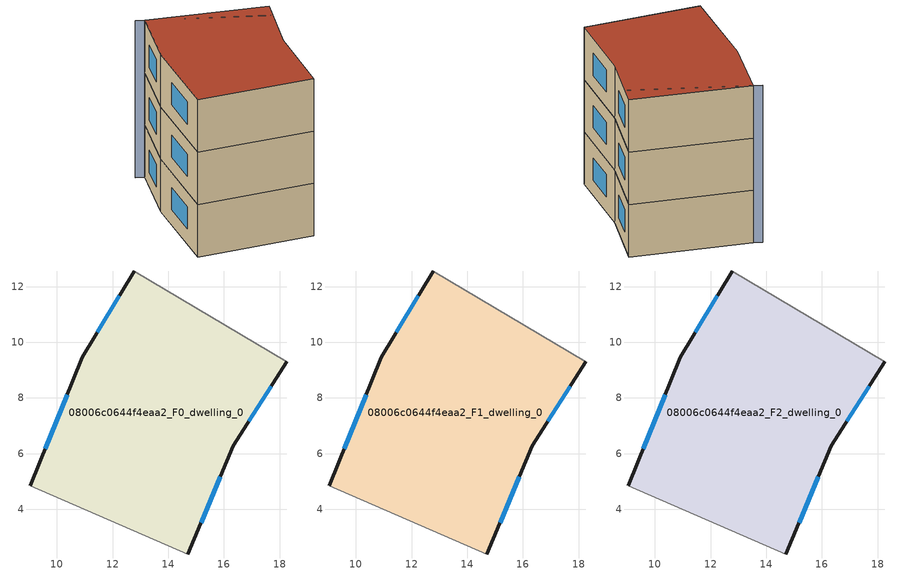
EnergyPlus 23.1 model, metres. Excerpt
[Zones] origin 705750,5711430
08006c0644f4eaa2_F0_dwelling_0
 floor ground (EU_floor_Construction): 18.26,9.3 16.34,6.29 14.71,2.39 9.04,4.84 10.9,9.46 12.77,12.56 z0
 wall outside (EU_wall_Construction): 14.71,2.39 16.34,6.29 18.26,9.3 / 12.77,12.56 10.9,9.46 9.04,4.84 z0:3
 wall adiabatic (EU_wall_Construction): 9.04,4.84 14.71,2.39 / 18.26,9.3 12.77,12.56 z0:3
 window (EU_Window_Construction): 15.18,3.52 15.87,5.16 / 10.36,8.12 9.58,6.17 / 12.23,11.66 11.44,10.35 / 16.9,7.16 17.71,8.43 z0.87:2.13
08006c0644f4eaa2_F1_dwelling_0
 floor to 08006c0644f4eaa2_F0_dwelling_0 (EU_floor_Construction): 18.26,9.3 16.34,6.29 14.71,2.39 9.03,4.84 10.9,9.46 12.77,12.56 z3
 wall outside (EU_wall_Construction): 14.71,2.39 16.34,6.29 18.26,9.3 / 12.77,12.56 10.9,9.46 9.04,4.84 z3:6
 wall adiabatic (EU_wall_Construction): 9.04,4.84 14.71,2.39 / 18.26,9.3 12.77,12.56 z3:6
 window (EU_Window_Construction): 15.18,3.52 15.87,5.16 / 10.36,8.12 9.58,6.17 / 12.23,11.66 11.44,10.35 / 16.9,7.16 17.71,8.43 z3.87:5.13
08006c0644f4eaa2_F2_dwelling_0
 floor to 08006c0644f4eaa2_F1_dwelling_0 (EU_floor_Construction): 18.26,9.3 16.34,6.29 14.71,2.39 9.03,4.84 10.9,9.46 12.77,12.56 z6
 wall outside (EU_wall_Construction): 14.71,2.39 16.34,6.29 18.26,9.3 / 12.77,12.56 10.9,9.46 9.04,4.84 z6:9
 wall adiabatic (EU_wall_Construction): 9.04,4.84 14.71,2.39 / 18.26,9.3 12.77,12.56 z6:9
 window (EU_Window_Construction): 15.18,3.52 15.87,5.16 / 10.36,8.12 9.58,6.17 / 12.23,11.66 11.44,10.35 / 16.9,7.16 17.71,8.43 z6.87:8.13
 roof outside (EU_roof_Construction): 14.71,2.39 16.34,6.29 18.26,9.3 12.77,12.56 10.9,9.46 9.04,4.84 z9
shading: 17.64,8.55 12.42,12.85 z0:9
[Building]
EU S2 Campaign: North Axis=0; Terrain=City; Solar Distribution=FullExterior
[Site:Location]
London: Latitude=51.5; Longitude=-0.5; Time Zone=0; Elevation=25
[SizingPeriod:WeatherFileDays]
AnnualSizingPeriod: Begin Month=1; Begin Day of Month=1; End Month=12; End Day of Month=31; Day of Week for Start Day=Monday; Use Weather File Daylight Saving Period=No; Use Weather File Rain and Snow Indicators=No
[MATERIAL]
EU_InternalMass_Material: Roughness=MediumRough; Thickness=0.1; Conductivity=1; Density=1800; Specific Heat=900; Thermal Absorptance=0.9; Solar Absorptance=0.7; Visible Absorptance=0.7
[MATERIAL:NOMASS] Roughness=MediumRough; Thermal Absorptance=0.9; Solar Absorptance=0.7; Visible Absorptance=0.7
Name | Thermal Resistance
EU_wall_NoMass | 0.724719
EU_roof_NoMass | 2.98947
EU_floor_NoMass | 2.39157
[WINDOWMATERIAL:SIMPLEGLAZINGSYSTEM]
EU_Window_SimpleGlazing: UFactor=2.63425; Solar Heat Gain Coefficient=0.76; Visible Transmittance=0.76
[CONSTRUCTION]
EU_wall_Construction: EU_wall_NoMass
EU_roof_Construction: EU_roof_NoMass
EU_floor_Construction: EU_floor_NoMass
EU_Window_Construction: EU_Window_SimpleGlazing
EU_InternalMass_Construction: EU_InternalMass_Material
[ZONE] Type=1; Multiplier=1; Ceiling Height=autocalculate; Floor Area=autocalculate; Part of Total Floor Area=Yes
Name | Volume
08006c0644f4eaa2_F0_dwelling_0 | 154.04
08006c0644f4eaa2_F1_dwelling_0; 08006c0644f4eaa2_F2_dwelling_0 | 154.042
[INTERNALMASS] Construction=EU_InternalMass_Construction; Surface Area=51.3469
Name | Zone or ZoneList
08006c0644f4eaa2_F0_dwelling_0_EU_InternalMass | 08006c0644f4eaa2_F0_dwelling_0
08006c0644f4eaa2_F1_dwelling_0_EU_InternalMass | 08006c0644f4eaa2_F1_dwelling_0
08006c0644f4eaa2_F2_dwelling_0_EU_InternalMass | 08006c0644f4eaa2_F2_dwelling_0
[OTHEREQUIPMENT] Fuel Type=Electricity; Design Level Calculation Method=Watts/Area; Power per Zone Floor Area=1; Fraction Latent=0; Fraction Radiant=0; Fraction Lost=0; Carbon Dioxide Generation Rate=0; EndUse Subcategory=EU_Step8_InternalGains
Name | Zone or ZoneList or Space or SpaceList | Schedule
EU_Step8_InternalGain_08006c0644f4eaa2_F0_dwelling_0_f000 | 08006c0644f4eaa2_F0_dwelling_0 | EU_Step8_GainSchedule_08006c0644f4eaa2_F0_dwelling_0_f000
EU_Step8_InternalGain_08006c0644f4eaa2_F1_dwelling_0_f000 | 08006c0644f4eaa2_F1_dwelling_0 | EU_Step8_GainSchedule_08006c0644f4eaa2_F1_dwelling_0_f000
EU_Step8_InternalGain_08006c0644f4eaa2_F2_dwelling_0_f000 | 08006c0644f4eaa2_F2_dwelling_0 | EU_Step8_GainSchedule_08006c0644f4eaa2_F2_dwelling_0_f000
[ZONEVENTILATION:DESIGNFLOWRATE] Schedule=EU_AlwaysOn; Design Flow Rate Calculation Method=AirChanges/Hour; Air Changes per Hour=0.418135; Ventilation Type=Natural; Fan Pressure Rise=0; Fan Total Efficiency=1; Constant Term Coefficient=1; Temperature Term Coefficient=0; Velocity Term Coefficient=0; Velocity Squared Term Coefficient=0; Minimum Indoor Temperature=-100; Maximum Indoor Temperature=100; Delta Temperature=-100; Minimum Outdoor Temperature=-100; Maximum Outdoor Temperature=100; Maximum Wind Speed=40
Name | Zone or ZoneList or Space or SpaceList
EU_ConstantAir_08006c0644f4eaa2_F0_dwelling_0 | 08006c0644f4eaa2_F0_dwelling_0
EU_ConstantAir_08006c0644f4eaa2_F1_dwelling_0 | 08006c0644f4eaa2_F1_dwelling_0
EU_ConstantAir_08006c0644f4eaa2_F2_dwelling_0 | 08006c0644f4eaa2_F2_dwelling_0
[HVACTEMPLATE:THERMOSTAT] Constant Heating Setpoint=20; Constant Cooling Setpoint=50
EU_HeatOnly_08006c0644f4eaa2_F0_dwelling_0; EU_HeatOnly_08006c0644f4eaa2_F1_dwelling_0; EU_HeatOnly_08006c0644f4eaa2_F2_dwelling_0
[HVACTEMPLATE:ZONE:IDEALLOADSAIRSYSTEM] System Availability Schedule=EU_AlwaysOn; Maximum Heating Supply Air Temperature=50; Minimum Cooling Supply Air Temperature=13; Maximum Heating Supply Air Humidity Ratio=0.0156; Minimum Cooling Supply Air Humidity Ratio=0.0077; Heating Limit=NoLimit; Cooling Limit=NoLimit; Heating Availability Schedule=EU_AlwaysOn; Cooling Availability Schedule=EU_CoolingOff; Dehumidification Control Type=ConstantSensibleHeatRatio; Cooling Sensible Heat Ratio=0.7; Dehumidification Setpoint=60; Humidification Control Type=None; Humidification Setpoint=30; Outdoor Air Method=None; Outdoor Air Flow Rate per Person=0.00944; Outdoor Air Flow Rate per Zone Floor Area=0; Outdoor Air Flow Rate per Zone=0; Demand Controlled Ventilation Type=None; Outdoor Air Economizer Type=NoEconomizer; Heat Recovery Type=None; Sensible Heat Recovery Effectiveness=0.7; Latent Heat Recovery Effectiveness=0.65
Name | Template Thermostat
08006c0644f4eaa2_F0_dwelling_0 | EU_HeatOnly_08006c0644f4eaa2_F0_dwelling_0
08006c0644f4eaa2_F1_dwelling_0 | EU_HeatOnly_08006c0644f4eaa2_F1_dwelling_0
08006c0644f4eaa2_F2_dwelling_0 | EU_HeatOnly_08006c0644f4eaa2_F2_dwelling_0
[SIZING:ZONE] Zone Cooling Design Supply Air Temperature Input Method=SupplyAirTemperature; Zone Cooling Design Supply Air Temperature=13; Zone Heating Design Supply Air Temperature Input Method=SupplyAirTemperature; Zone Heating Design Supply Air Temperature=50; Zone Cooling Design Supply Air Humidity Ratio=0.008; Zone Heating Design Supply Air Humidity Ratio=0.008; Cooling Design Air Flow Method=DesignDay; Cooling Design Air Flow Rate=0; Cooling Minimum Air Flow per Zone Floor Area=0.000762; Cooling Minimum Air Flow=0; Cooling Minimum Air Flow Fraction=0.2; Heating Design Air Flow Method=DesignDay; Heating Design Air Flow Rate=0; Heating Maximum Air Flow per Zone Floor Area=0.002032; Heating Maximum Air Flow=0.141576; Heating Maximum Air Flow Fraction=0.3; Account for Dedicated Outdoor Air System=No; Dedicated Outdoor Air System Control Strategy=NeutralSupplyAir; Dedicated Outdoor Air Low Setpoint Temperature for Design=autosize; Dedicated Outdoor Air High Setpoint Temperature for Design=autosize; Zone Load Sizing Method=Sensible Load Only No Latent Load; Zone Latent Cooling Design Supply Air Humidity Ratio Input Method=HumidityRatioDifference; Zone Cooling Design Supply Air Humidity Ratio Difference=0.005; Zone Latent Heating Design Supply Air Humidity Ratio Input Method=HumidityRatioDifference; Zone Humidification Design Supply Air Humidity Ratio Difference=0.005
08006c0644f4eaa2_F0_dwelling_0; 08006c0644f4eaa2_F1_dwelling_0; 08006c0644f4eaa2_F2_dwelling_0
[SCHEDULE:CONSTANT]
Name | Hourly Value
EU_AlwaysOn | 1
EU_CoolingOff | 0
[SCHEDULE:FILE] Column Number=1; Rows to Skip at Top=0; Number of Hours of Data=8760; Column Separator=Comma; Interpolate to Timestep=No; Minutes per Item=60; Adjust Schedule for Daylight Savings=Yes
Name | File
EU_Step8_GainSchedule_08006c0644f4eaa2_F0_dwelling_0_f000 | ../../schedules/08006c0644f4eaa2/08006c0644f4eaa2_F0_dwelling_0_f000_gain.csv
EU_Step8_GainSchedule_08006c0644f4eaa2_F1_dwelling_0_f000 | ../../schedules/08006c0644f4eaa2/08006c0644f4eaa2_F1_dwelling_0_f000_gain.csv
EU_Step8_GainSchedule_08006c0644f4eaa2_F2_dwelling_0_f000 | ../../schedules/08006c0644f4eaa2/08006c0644f4eaa2_F2_dwelling_0_f000_gain.csv
